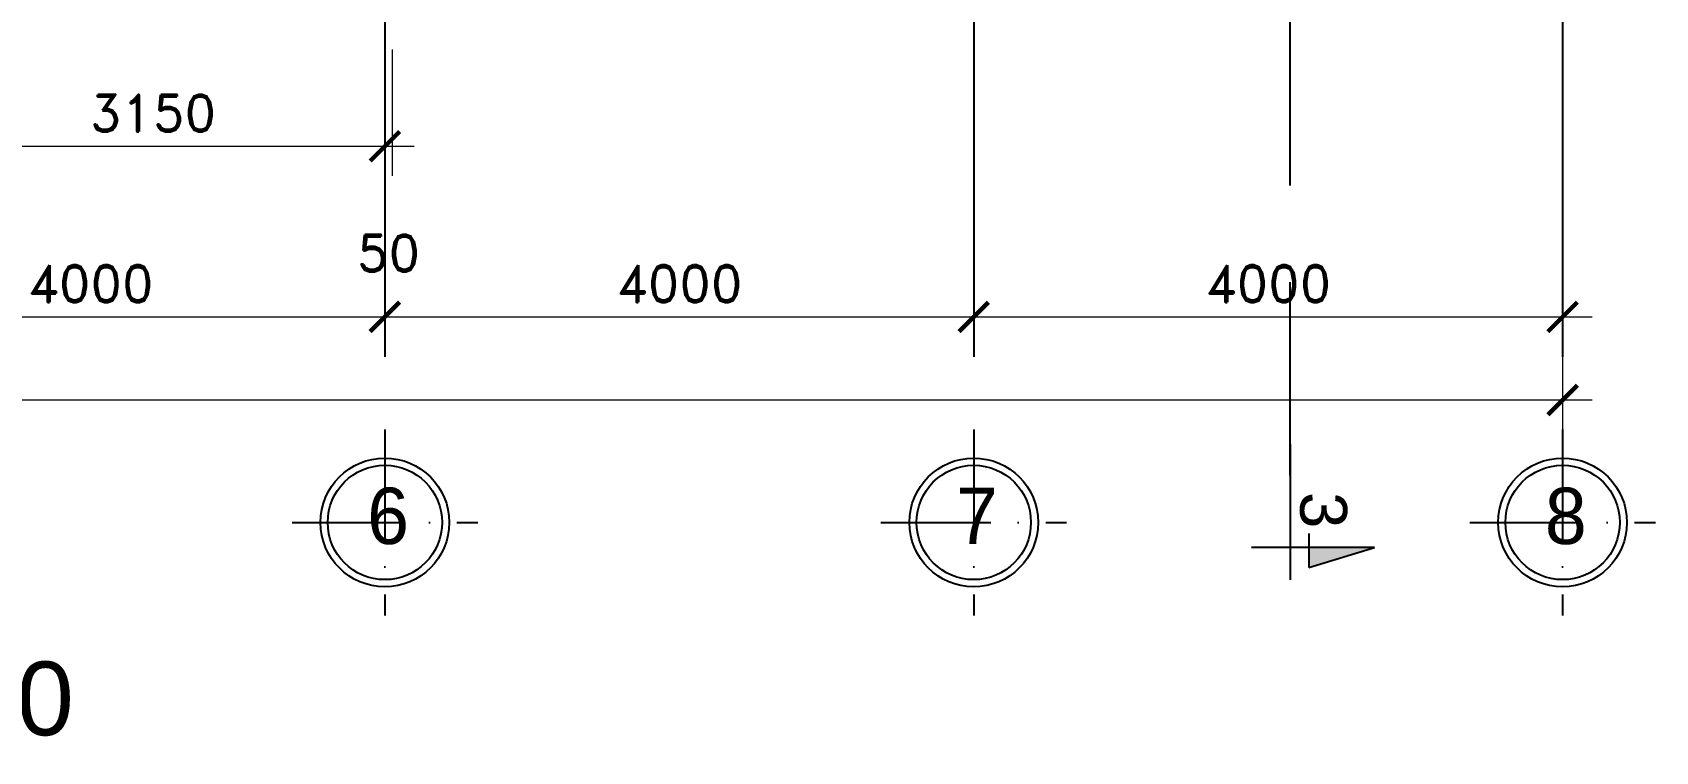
# Model space of a CAD drawing. Header units: inches. Extents: x 452443 to 881249, y 975131 to 1198310.
# Drawn here: x 698281 to 709306, y 1076641 to 1081522 of the extents above; entities that cross this region are included whole.
import ezdxf
from ezdxf.enums import TextEntityAlignment as Align

# ---------------------------------------------------------------- set-up
doc = ezdxf.new("R2010")
doc.units = ezdxf.units.IN
doc.header["$LTSCALE"] = 3.5
doc.header["$MEASUREMENT"] = 0
for name, pattern in [('ACAD_ISO10W100', [18, 12, -3, 0, -3]), ('CENTER', [2, 1.25, -0.25, 0.25, -0.25]), ('HIDDEN', [0.375, 0.25, -0.125])]:
    doc.linetypes.add(name, pattern=pattern)
for name, color, linetype in [('DOOR-84', 84, 'Continuous'), ('HATCH47', 47, 'Continuous'), ('Netcat', 5, 'Continuous'), ('NOI THAT', 42, 'Continuous'), ('phong', 2, 'Continuous'), ('text', 3, 'Continuous'), ('TEXT2', 7, 'Continuous'), ('thuocdo', 3, 'Continuous'), ('Truc', 252, 'Continuous'), ('VISIONABLE-LINE126', 126, 'Continuous')]:
    doc.layers.add(name, color=color, linetype=linetype)
doc.styles.add('romand', font='romand.shx')
doc.styles.add('STYLE5', font='VAVON_.TTF')
doc.styles.add('VNI-HELVE', font='VHELVEN0.TTF')
doc.dimstyles.new('TL100', dxfattribs={"dimscale": 100, "dimtxt": 2.5, "dimasz": 2, "dimexe": 2, "dimexo": 1, "dimgap": 1, "dimtad": 1, "dimdec": 0, "dimzin": 0, "dimdsep": 46, "dimtxsty": 'romand', "dimblk": 'ARCHTICK', "dimcen": 2, "dimdle": 2, "dimclrd": 256, "dimclre": 256, "dimclrt": 7, "dimadec": 0, "dimazin": 0, "dimtfac": 0.004, "dimtdec": 0, "dimtmove": 2, "dimatfit": 3, "dimfxl": 1, "dimtolj": 1, "dimtzin": 0, "dimlwd": 20, "dimlwe": 20, "dimarcsym": 1})

# ---------------------------------------------------------------- blocks, each defined once
blk = doc.blocks.new('truc tron')
at = {"layer": 'DOOR-84', "linetype": 'ACAD_ISO10W100', "ltscale": 20}
for p, q in [((0, -710), (0, 710)), ((710, 0), (-710, 0))]:
    blk.add_line(p, q, dxfattribs=at)
at = {"layer": 'DOOR-84', "linetype": 'Continuous'}
blk.add_circle((0, 0), 492, dxfattribs=at)
at = {"layer": 'NOI THAT', "linetype": 'Continuous'}
blk.add_circle((0, 0), 437, dxfattribs=at)
blk = doc.blocks.new('dc')
at = {"layer": 'Netcat'}
blk.add_hatch(color=256, dxfattribs=at).paths.add_polyline_path([(828, 672), (828, 147), (989, 147)])
for p, q in [((828, 672), (828, -310)), ((989, 147), (828, 672)), ((717, 147), (989, 147)), ((0, 0), (1087, 0))]:
    blk.add_line(p, q, dxfattribs=at)
at = {"style": 'VNI-HELVE', "flags": 4}
blk.add_attdef('E', text='', height=375, dxfattribs=at).set_placement((482, 272), align=Align.MIDDLE_CENTER)
blk = doc.blocks.new('_ArchTick')
at = {"color": 0, "linetype": 'ByBlock', "const_width": 0.15}
blk.add_lwpolyline([(-0.5, -0.5), (0.5, 0.5)], dxfattribs=at)
blk = doc.blocks.new('*D1889')
at = {"layer": 'DEFPOINTS', "color": 0}
for p in [(696675, 1081507), (700675, 1081507), (700675, 1079591)]:
    blk.add_point(p, dxfattribs=at)
at = {"layer": 'thuocdo', "lineweight": 20}
for p, q in [((696675, 1081407), (696675, 1079391)), ((700675, 1081407), (700675, 1079391)), ((696475, 1079591), (700875, 1079591))]:
    blk.add_line(p, q, dxfattribs=at)
at = {"layer": 'thuocdo', "lineweight": 20, "xscale": 200, "yscale": 200, "zscale": 200, "rotation": 180}
blk.add_blockref('_ArchTick', (696675, 1079591), dxfattribs=at)
at = {"layer": 'thuocdo', "lineweight": 20, "xscale": 200, "yscale": 200, "zscale": 200}
blk.add_blockref('_ArchTick', (700675, 1079591), dxfattribs=at)
at = {"layer": 'thuocdo', "color": 7, "insert": (698675, 1079816), "char_height": 250, "attachment_point": 5, "style": 'romand'}
blk.add_mtext('\\A1;4000', dxfattribs=at)
blk = doc.blocks.new('*D1890')
at = {"layer": 'DEFPOINTS', "color": 0}
for p in [(700675, 1081507), (704675, 1081507), (704675, 1079591)]:
    blk.add_point(p, dxfattribs=at)
at = {"layer": 'thuocdo', "lineweight": 20}
for p, q in [((700675, 1081407), (700675, 1079391)), ((704675, 1081407), (704675, 1079391)), ((700475, 1079591), (704875, 1079591))]:
    blk.add_line(p, q, dxfattribs=at)
at = {"layer": 'thuocdo', "lineweight": 20, "xscale": 200, "yscale": 200, "zscale": 200, "rotation": 180}
blk.add_blockref('_ArchTick', (700675, 1079591), dxfattribs=at)
at = {"layer": 'thuocdo', "lineweight": 20, "xscale": 200, "yscale": 200, "zscale": 200}
blk.add_blockref('_ArchTick', (704675, 1079591), dxfattribs=at)
at = {"layer": 'thuocdo', "color": 7, "insert": (702675, 1079816), "char_height": 250, "attachment_point": 5, "style": 'romand'}
blk.add_mtext('\\A1;4000', dxfattribs=at)
blk = doc.blocks.new('*D1891')
at = {"layer": 'DEFPOINTS', "color": 0}
for p in [(708675, 1080550), (704675, 1080195), (708675, 1079591)]:
    blk.add_point(p, dxfattribs=at)
at = {"layer": 'thuocdo', "lineweight": 20}
for p, q in [((708675, 1080450), (708675, 1079391)), ((704675, 1080095), (704675, 1079391)), ((704475, 1079591), (708875, 1079591))]:
    blk.add_line(p, q, dxfattribs=at)
at = {"layer": 'thuocdo', "lineweight": 20, "xscale": 200, "yscale": 200, "zscale": 200, "rotation": 180}
blk.add_blockref('_ArchTick', (704675, 1079591), dxfattribs=at)
at = {"layer": 'thuocdo', "lineweight": 20, "xscale": 200, "yscale": 200, "zscale": 200}
blk.add_blockref('_ArchTick', (708675, 1079591), dxfattribs=at)
at = {"layer": 'thuocdo', "color": 7, "insert": (706675, 1079816), "char_height": 250, "attachment_point": 5, "style": 'romand'}
blk.add_mtext('\\A1;4000', dxfattribs=at)
blk = doc.blocks.new('*D1899')
at = {"layer": 'DEFPOINTS', "color": 0}
for p in [(680175, 1080521), (708675, 1080521), (708675, 1079027)]:
    blk.add_point(p, dxfattribs=at)
at = {"layer": 'thuocdo', "lineweight": 20}
for p, q in [((680175, 1080421), (680175, 1078827)), ((708675, 1080421), (708675, 1078827)), ((679975, 1079027), (708875, 1079027))]:
    blk.add_line(p, q, dxfattribs=at)
at = {"layer": 'thuocdo', "lineweight": 20, "xscale": 200, "yscale": 200, "zscale": 200, "rotation": 180}
blk.add_blockref('_ArchTick', (680175, 1079027), dxfattribs=at)
at = {"layer": 'thuocdo', "lineweight": 20, "xscale": 200, "yscale": 200, "zscale": 200}
blk.add_blockref('_ArchTick', (708675, 1079027), dxfattribs=at)
at = {"layer": 'thuocdo', "color": 7, "insert": (694425, 1079252), "char_height": 250, "attachment_point": 5, "style": 'romand'}
blk.add_mtext('\\A1;28500', dxfattribs=at)
blk = doc.blocks.new('*D2076')
at = {"layer": 'DEFPOINTS', "color": 0}
for p in [(697525, 1081507), (700675, 1081507), (700675, 1080749)]:
    blk.add_point(p, dxfattribs=at)
at = {"layer": 'thuocdo', "lineweight": 20}
for p, q in [((697525, 1081407), (697525, 1080549)), ((700675, 1081407), (700675, 1080549)), ((697325, 1080749), (700875, 1080749))]:
    blk.add_line(p, q, dxfattribs=at)
at = {"layer": 'thuocdo', "lineweight": 20, "xscale": 200, "yscale": 200, "zscale": 200, "rotation": 180}
blk.add_blockref('_ArchTick', (697525, 1080749), dxfattribs=at)
at = {"layer": 'thuocdo', "lineweight": 20, "xscale": 200, "yscale": 200, "zscale": 200}
blk.add_blockref('_ArchTick', (700675, 1080749), dxfattribs=at)
at = {"layer": 'thuocdo', "color": 7, "insert": (699100, 1080974), "char_height": 250, "attachment_point": 5, "style": 'romand'}
blk.add_mtext('\\A1;3150', dxfattribs=at)
blk = doc.blocks.new('*D2078')
at = {"layer": 'DEFPOINTS', "color": 0}
for p in [(700675, 1081507), (700725, 1081507), (700725, 1080749)]:
    blk.add_point(p, dxfattribs=at)
at = {"layer": 'thuocdo', "lineweight": 20}
for p, q in [((700675, 1081407), (700675, 1080549)), ((700725, 1081407), (700725, 1080549)), ((700675, 1080749), (700725, 1080749))]:
    blk.add_line(p, q, dxfattribs=at)
at = {"layer": 'thuocdo', "color": 7, "insert": (700700, 1080024), "char_height": 250, "attachment_point": 5, "style": 'romand'}
blk.add_mtext('\\A1;50', dxfattribs=at)

msp = doc.modelspace()

# ---------------------------------------------------------------- linework, layer by layer
at = {"layer": 'HATCH47', "linetype": 'HIDDEN', "ltscale": 1500}
msp.add_lwpolyline([(706825.5, 1078515), (706825.5, 1099524.9)], dxfattribs=at)
at = {"layer": 'Truc', "linetype": 'CENTER', "ltscale": 600}
for points in [[(700675, 1098745.1), (700675, 1078826.9)], [(704675, 1098745.1), (704675, 1078826.9)], [(708675, 1098745.1), (708675, 1078826.9)]]:
    msp.add_lwpolyline(points, dxfattribs=at)

# ---------------------------------------------------------------- block references
at = {"layer": 'phong'}
ref = msp.add_blockref('dc', (706825.5, 1078730), dxfattribs=dict(at, xscale=0.8499999999767169, yscale=0.8499999999767169, zscale=0.8500000000058208, rotation=270))
ref.add_attrib('E', '3', dxfattribs={"layer": '0', "height": 318.8, "rotation": 270, "style": 'VNI-HELVE'}).set_placement((707051.7, 1078278.9), align=Align.MIDDLE_CENTER)
at = {"layer": 'VISIONABLE-LINE126', "linetype": 'Continuous', "xscale": 0.8886240000138059, "yscale": 0.8886240000138059, "zscale": 0.8886240000138059, "rotation": 180}
for p in [(700675, 1078195.6), (704675, 1078195.6), (708675, 1078195.6)]:
    msp.add_blockref('truc tron', p, dxfattribs=at)

# ---------------------------------------------------------------- texts
at = {"layer": 'text', "linetype": 'Continuous', "style": 'STYLE5'}
for s, p in [('6', (700696.8, 1078049)), ('7', (704696.8, 1078049)), ('8', (708696.8, 1078049))]:
    msp.add_text(s, height=382.5, dxfattribs=at).set_placement(p, align=Align.CENTER)
at = {"layer": 'TEXT2', "insert": (689634.9, 1077251), "char_height": 500, "attachment_point": 1, "style": 'VNI-HELVE'}
msp.add_mtext_dynamic_manual_height_columns('{\\C7;MAËT BAÈNG LAÀU 2 TL: 1/100}', width=10186.878, gutter_width=1000, heights=[0], dxfattribs=at)

# ---------------------------------------------------------------- dimensions: what is measured, and where the dimension line sits
at = {"layer": 'thuocdo'}
for base, p1, p2, override, picture, middle in [((700675, 1079591.5), (696675, 1081506.6), (700675, 1081506.6), {"dimarcsym": 1}, '*D1889', (698675, 1079816.5)), ((700675, 1080749), (697525.4, 1081506.6), (700675, 1081506.6), {"dimfxl": 10, "dimarcsym": 1}, '*D2076', (699100.2, 1080974)), ((704675, 1079591.5), (700675, 1081506.6), (704675, 1081506.6), {"dimarcsym": 1}, '*D1890', (702675, 1079816.5)), ((700725, 1080749), (700675, 1081506.6), (700725, 1081506.6), {"dimfxl": 10, "dimarcsym": 1}, '*D2078', (700700, 1080024)), ((708675, 1079026.9), (680175, 1080520.9), (708675, 1080520.9), {"dimarcsym": 1}, '*D1899', (694425, 1079251.9)), ((708675, 1079591.5), (704675, 1080194.9), (708675, 1080550.2), {"dimarcsym": 1}, '*D1891', (706675, 1079816.5))]:
    dim = msp.add_linear_dim(base=base, p1=p1, p2=p2, dimstyle='TL100', override=override, dxfattribs=at)
    dim.commit()
    dim.dimension.update_dxf_attribs({"geometry": picture, "text_midpoint": middle})

doc.saveas('drawing.dxf')
